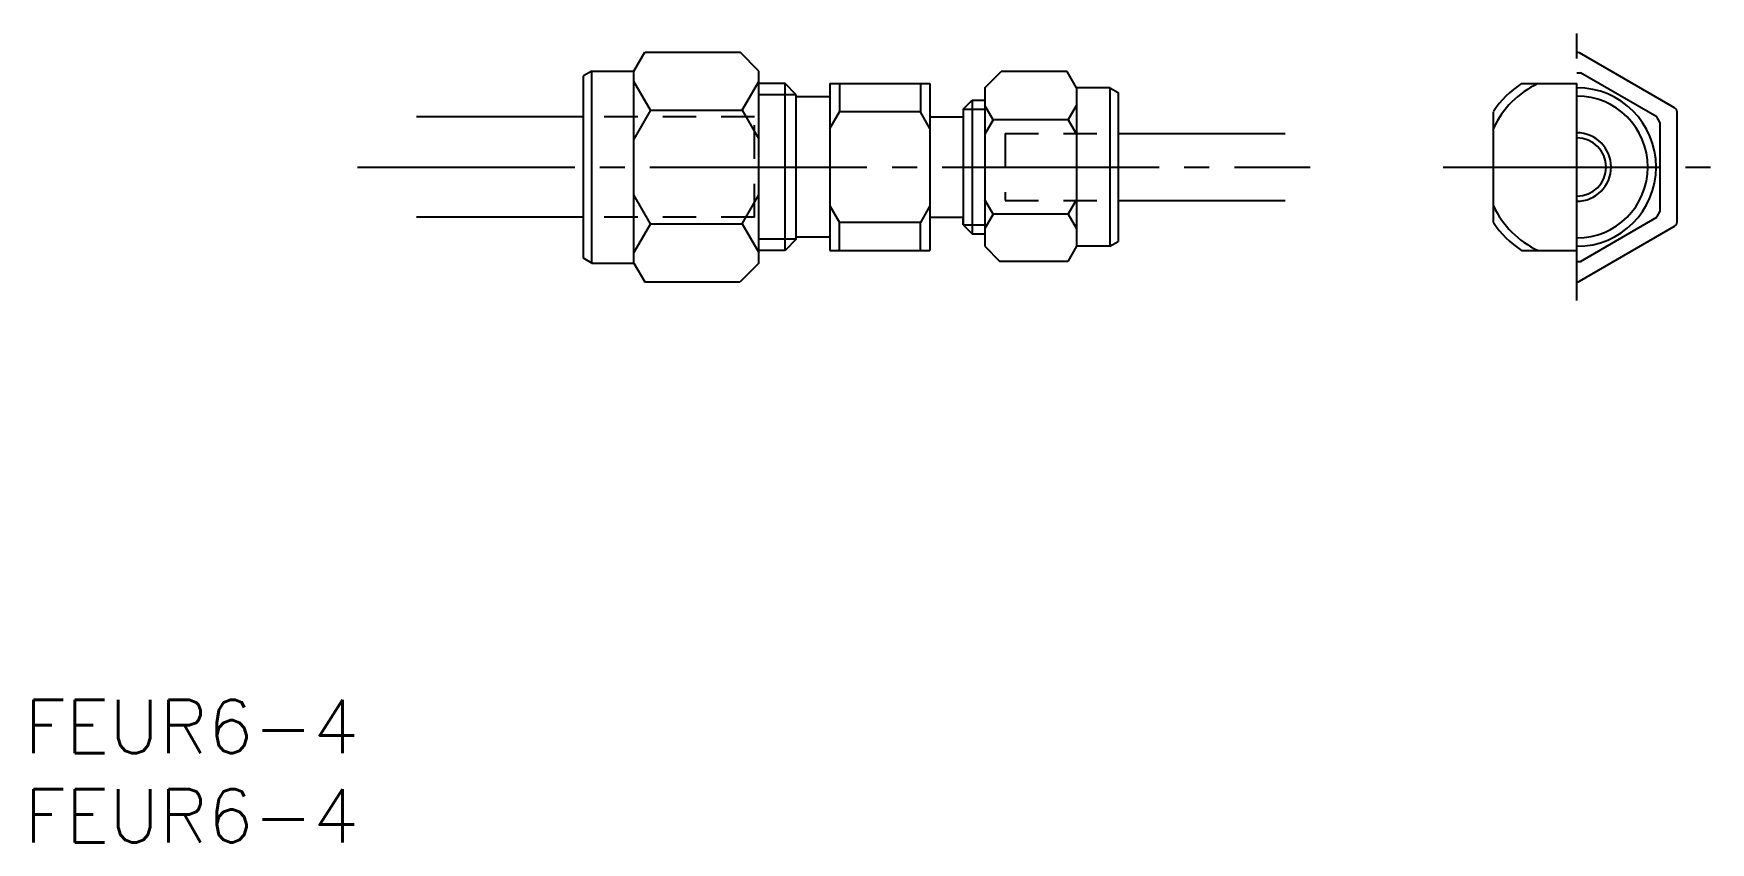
# Model space of a CAD drawing. Extents: x 65 to 165, y 122 to 171.
import ezdxf

# ---------------------------------------------------------------- set-up
doc = ezdxf.new("R2010")
doc.units = 0
doc.linetypes.add('CENTER', pattern=[17.5, 13, -1.5, 1.5, -1.5])
doc.linetypes.add('DASHED', pattern=[3.5, 2, -1.5])
doc.layers.get('0').update_dxf_attribs({"linetype": 'CONTINUOUS'})
doc.layers.add('CENTER', color=1, linetype='CENTER')
doc.styles.get("Standard").update_dxf_attribs({"font": 'txt.shx', "bigfont": '@extfont2.shx'})

msp = doc.modelspace()

# ---------------------------------------------------------------- linework, layer by layer
at = {"color": 7, "linetype": 'CONTINUOUS'}
for p, q in [((100.73, 168.28), (101.39, 169.41)), ((101.39, 169.41), (107.1, 169.41)), ((108.23, 168.28), (107.1, 169.41)), ((98.23, 168.28), (97.73, 167.99)), ((97.73, 157.07), (97.73, 167.99)), ((98.23, 168.28), (100.73, 168.28)), ((98.23, 156.78), (98.23, 168.28)), ((100.73, 156.78), (100.73, 168.28)), ((108.23, 156.78), (108.23, 168.28)), ((121.75, 167.28), (122.73, 168.25)), ((126.69, 168.25), (122.73, 168.25)), ((127.25, 167.28), (126.69, 168.25)), ((157.21, 168.18), (157.43, 168.18)), ((162, 165.54), (157.43, 168.18)), ((101.73, 165.93), (100.73, 167.66)), ((107.23, 165.93), (108.23, 167.66)), ((109.8, 167.53), (108.23, 167.53)), ((110.47, 166.85), (109.8, 167.53)), ((109.8, 157.53), (109.8, 167.53)), ((110.47, 158.2), (110.47, 166.85)), ((112.47, 166.73), (110.47, 166.73)), ((112.47, 167.53), (118.47, 167.53)), ((112.47, 167.53), (112.47, 157.53)), ((113.05, 167.53), (113.05, 165.84)), ((117.9, 167.53), (117.9, 165.84)), ((118.47, 167.53), (118.47, 157.53)), ((121.75, 167.28), (121.75, 157.78)), ((129.25, 167.28), (127.25, 167.28)), ((127.25, 167.28), (127.25, 157.78)), ((129.25, 167.28), (129.75, 166.99)), ((129.25, 167.28), (129.25, 157.78)), ((129.75, 166.99), (129.75, 158.07)), ((153.9, 167.53), (157.21, 167.53)), ((101.73, 165.93), (100.73, 164.2)), ((101.73, 165.93), (107.23, 165.93)), ((107.23, 165.93), (108.23, 164.2)), ((112.47, 164.84), (113.05, 165.84)), ((117.9, 165.84), (113.05, 165.84)), ((118.47, 164.84), (117.9, 165.84)), ((120.47, 165.99), (121.01, 166.53)), ((120.47, 165.99), (120.47, 165.53)), ((121.01, 166.53), (121.75, 166.53)), ((121.01, 166.53), (121.01, 158.53)), ((122.25, 165.35), (121.75, 166.22)), ((126.75, 165.35), (127.25, 166.22)), ((152.21, 159.21), (152.21, 165.84)), ((97.73, 165.53), (87.73, 165.53)), ((118.47, 165.53), (120.47, 165.53)), ((120.47, 165.53), (120.47, 159.07)), ((122.25, 165.35), (121.75, 164.49)), ((126.75, 165.35), (122.25, 165.35)), ((126.75, 165.35), (127.25, 164.49)), ((162.21, 165.17), (162, 165.54)), ((162.21, 159.89), (162.21, 165.17)), ((129.75, 164.53), (139.75, 164.53)), ((101.73, 159.13), (100.73, 160.86)), ((107.23, 159.13), (108.23, 160.86)), ((112.47, 160.21), (113.05, 159.21)), ((118.47, 160.21), (117.9, 159.21)), ((122.25, 159.7), (121.75, 160.57)), ((122.25, 159.7), (121.75, 158.84)), ((126.75, 159.7), (122.25, 159.7)), ((126.75, 159.7), (127.25, 160.57)), ((126.75, 159.7), (127.25, 158.84)), ((129.75, 160.53), (139.75, 160.53)), ((162, 159.52), (162.21, 159.89)), ((97.73, 159.53), (87.73, 159.53)), ((101.73, 159.13), (100.73, 157.4)), ((101.73, 159.13), (107.23, 159.13)), ((107.23, 159.13), (108.23, 157.4)), ((117.9, 159.21), (113.05, 159.21)), ((113.05, 157.53), (113.05, 159.21)), ((117.9, 157.53), (117.9, 159.21)), ((118.47, 159.53), (120.47, 159.53)), ((120.47, 159.07), (120.47, 159.53)), ((120.47, 159.07), (121.01, 158.53)), ((157.43, 156.88), (162, 159.52)), ((110.47, 158.2), (109.8, 157.53)), ((112.47, 158.33), (110.47, 158.33)), ((121.01, 158.53), (121.75, 158.53)), ((121.75, 157.78), (122.65, 156.88)), ((127.25, 157.78), (126.73, 156.88)), ((129.25, 157.78), (127.25, 157.78)), ((129.25, 157.78), (129.75, 158.07)), ((98.23, 156.78), (97.73, 157.07)), ((98.23, 156.78), (100.73, 156.78)), ((100.73, 156.78), (101.39, 155.65)), ((108.23, 156.78), (107.1, 155.65)), ((109.8, 157.53), (108.23, 157.53)), ((112.47, 157.53), (118.47, 157.53)), ((126.73, 156.88), (122.65, 156.88)), ((153.9, 157.53), (157.21, 157.53)), ((157.21, 156.88), (157.43, 156.88)), ((101.39, 155.65), (107.1, 155.65))]:
    msp.add_line(p, q, dxfattribs=at)
at = {"color": 3, "linetype": 'CONTINUOUS'}
for p, q in [((110.47, 166.85), (108.23, 166.85)), ((120.47, 165.99), (121.75, 165.99)), ((120.47, 159.07), (121.75, 159.07)), ((110.47, 158.2), (108.23, 158.2))]:
    msp.add_line(p, q, dxfattribs=at)
at = {"color": 3, "linetype": 'DASHED'}
for p, q in [((107.97, 165.53), (97.73, 165.53)), ((107.97, 159.53), (107.97, 165.53)), ((122.97, 164.53), (129.75, 164.53)), ((122.97, 164.53), (122.97, 160.53)), ((122.97, 160.53), (129.75, 160.53)), ((107.97, 159.53), (97.73, 159.53))]:
    msp.add_line(p, q, dxfattribs=at)
at = {"color": 7, "linetype": 'CONTINUOUS'}
msp.add_lwpolyline([(157.21, 155.65, 0.131652), (157.36, 155.69), (163.06, 158.98, 0.267949), (163.21, 159.24), (163.21, 165.82, 0.267949), (163.06, 166.08), (157.36, 169.37, 0.131652), (157.21, 169.41)], format="xyb", dxfattribs=at)
for radius, start, end in [(5.51, 114.8595, 155.1405), (6, 123.5573, 146.4427), (4.75, 270, 90), (4.25, 270, 90), (2.05, 270, 90), (1.75, 270, 90), (5.51, 204.8595, 245.1405), (6, 213.5573, 236.4427)]:
    msp.add_arc((157.21, 162.53), radius, start, end, dxfattribs=at)
at = {"layer": 'CENTER', "color": 1, "linetype": 'CENTER'}
for p, q in [((157.21, 154.53), (157.21, 170.53)), ((84.2, 162.53), (141.25, 162.53)), ((149.21, 162.53), (165.21, 162.53))]:
    msp.add_line(p, q, dxfattribs=at)

# ---------------------------------------------------------------- texts
at = {"color": 7, "linetype": 'CONTINUOUS'}
for p in [(64.24, 127.41), (64.24, 122.07)]:
    msp.add_text('FEUR6-4', height=3.2, dxfattribs=at).set_placement(p)

doc.saveas('drawing.dxf')
